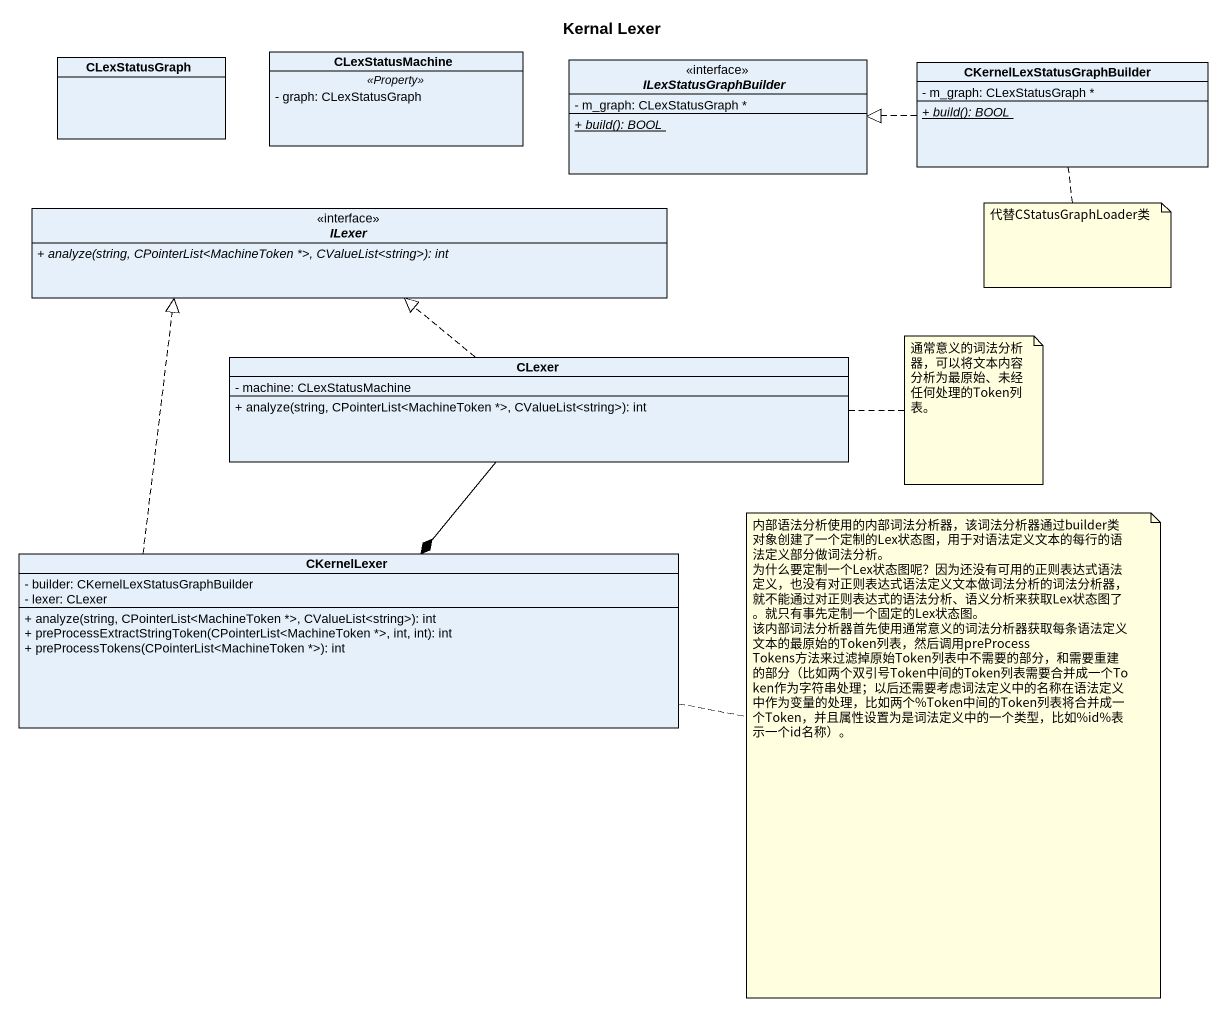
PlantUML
@startuml
title Kernal Lexer
hide circle
hide empty members
skinparam classAttributeIconSize 0
class CLexStatusGraph
class CLexStatusMachine {
  .. <<Property>> ..
  - graph: CLexStatusGraph
}
interface ILexStatusGraphBuilder <<interface>> {
  - m_graph: CLexStatusGraph *
  {static} {abstract} + build(): BOOL
}
class CKernelLexStatusGraphBuilder {
  - m_graph: CLexStatusGraph *
  {static} {abstract} + build(): BOOL
}
interface ILexer <<interface>> {
  {abstract} + analyze(string, CPointerList<MachineToken *>, CValueList<string>): int
}
class CLexer {
  - machine: CLexStatusMachine
  + analyze(string, CPointerList<MachineToken *>, CValueList<string>): int
}
class CKernelLexer {
  - builder: CKernelLexStatusGraphBuilder
  - lexer: CLexer
  + analyze(string, CPointerList<MachineToken *>, CValueList<string>): int
  + preProcessExtractStringToken(CPointerList<MachineToken *>, int, int): int
  + preProcessTokens(CPointerList<MachineToken *>): int
}
CKernelLexStatusGraphBuilder .left.|> ILexStatusGraphBuilder
CLexer .up.|> ILexer
CLexer --* CKernelLexer
CKernelLexer .up.|> ILexer
note bottom of CKernelLexStatusGraphBuilder : 代替CStatusGraphLoader类
note right of CLexer : 通常意义的词法分析器，可以将文本内容分析为最原始、未经任何处理的Token列表。
note right of CKernelLexer
  内部语法分析使用的内部词法分析器，该词法分析器通过builder类对象创建了一个定制的Lex状态图，用于对语法定义文本的每行的语法定义部分做词法分析。
  为什么要定制一个Lex状态图呢？因为还没有可用的正则表达式语法定义，也没有对正则表达式语法定义文本做词法分析的词法分析器，就不能通过对正则表达式的语法分析、语义分析来获取Lex状态图了。就只有事先定制一个固定的Lex状态图。
  该内部词法分析器首先使用通常意义的词法分析器获取每条语法定义文本的最原始的Token列表，然后调用preProcessTokens方法来过滤掉原始Token列表中不需要的部分，和需要重建的部分（比如两个双引号Token中间的Token列表需要合并成一个Token作为字符串处理；以后还需要考虑词法定义中的名称在语法定义中作为变量的处理，比如两个%Token中间的Token列表将合并成一个Token，并且属性设置为是词法定义中的一个类型，比如%id%表示一个id名称）。
end note
@enduml
